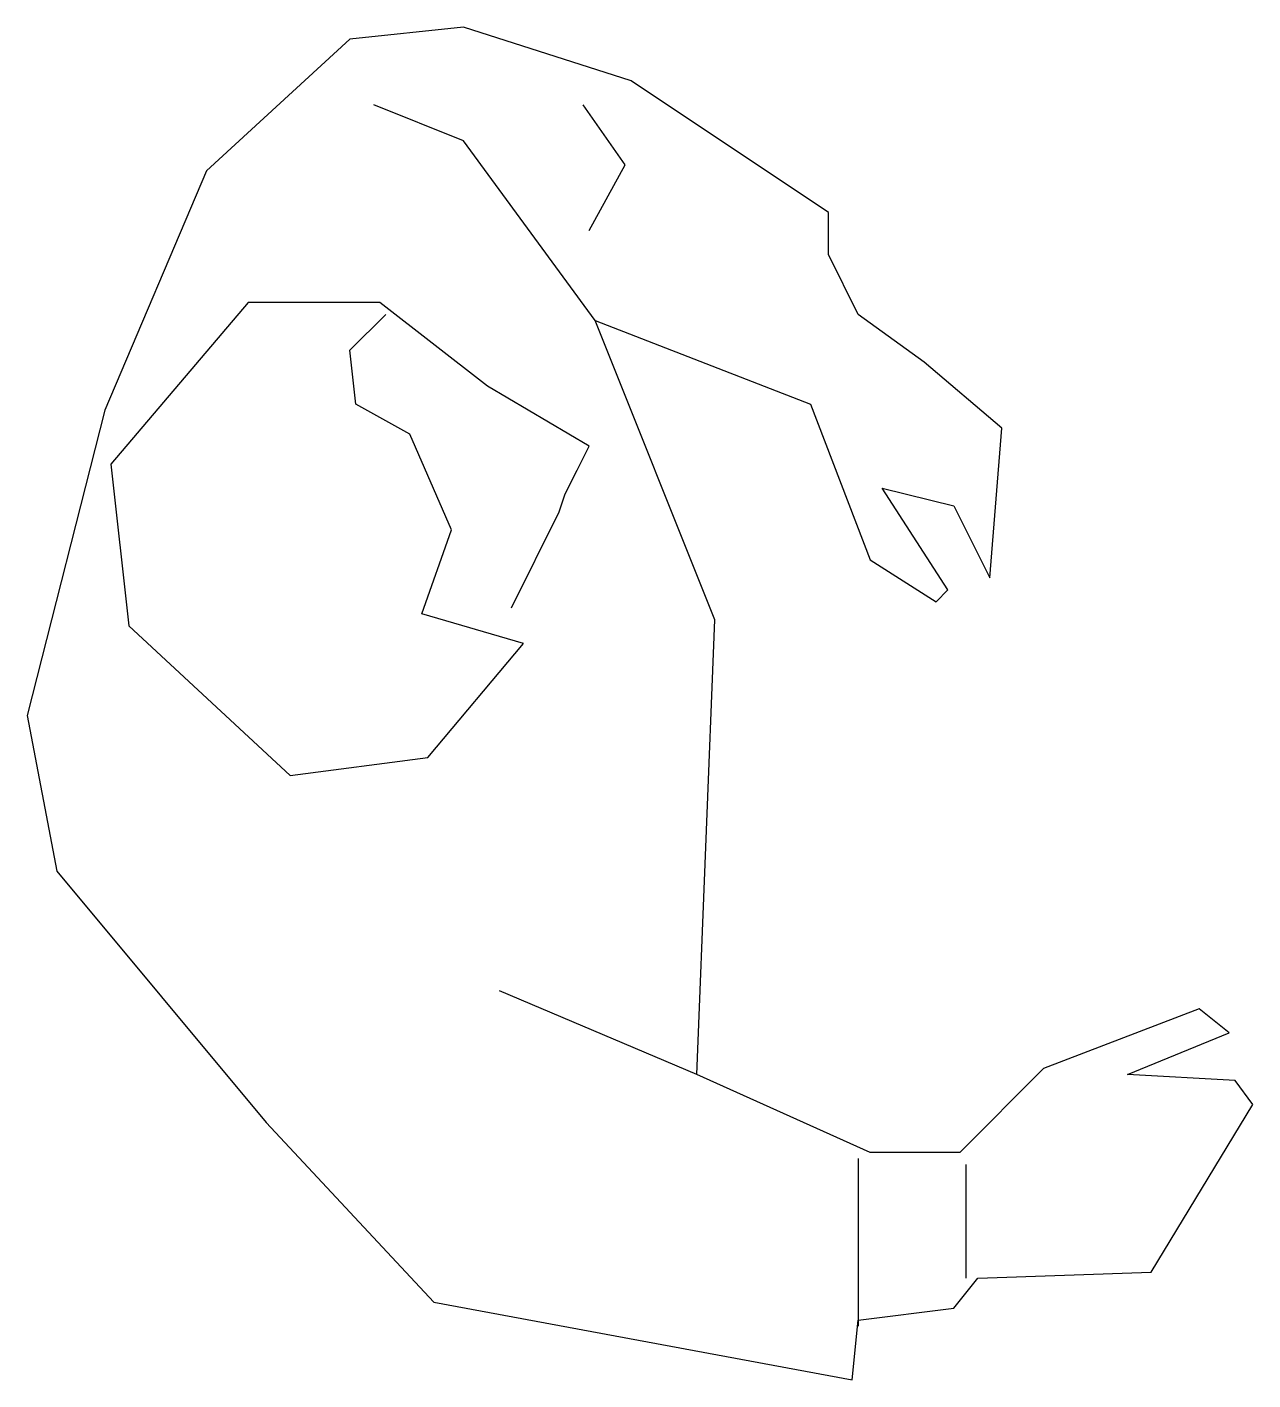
# Model space of a CAD drawing. Extents: x 130.337 to 130.911, y 58.053 to 58.687.
import ezdxf

# ---------------------------------------------------------------- set-up
doc = ezdxf.new("R2010")
doc.units = 0
doc.layers.get('0').update_dxf_attribs({"linetype": 'CONTINUOUS'})

msp = doc.modelspace()

# ---------------------------------------------------------------- linework, layer by layer
msp.add_lwpolyline([(130.65039, 58.19631), (130.6588, 58.40946), (130.60275, 58.54969), (130.70364, 58.51043), (130.73167, 58.43751), (130.76249, 58.41788), (130.7681, 58.42348), (130.73727, 58.47116), (130.7709, 58.46275), (130.78772, 58.42909), (130.79332, 58.49921), (130.75689, 58.53006), (130.72606, 58.5525), (130.71205, 58.58054), (130.71205, 58.60017), (130.61957, 58.66187), (130.5411, 58.68712), (130.48785, 58.68151), (130.42059, 58.61981), (130.37295, 58.50762), (130.33652, 58.36459), (130.35053, 58.29167), (130.44862, 58.17388), (130.52708, 58.08974), (130.72326, 58.05328), (130.72606, 58.08133), (130.7709, 58.08694), (130.78211, 58.10096), (130.86338, 58.10376), (130.91103, 58.18229), (130.90262, 58.19351), (130.85217, 58.19631), (130.89982, 58.21595), (130.8858, 58.22716), (130.81294, 58.19912), (130.7737, 58.15985), (130.73167, 58.15985)], close=True)
for points in [[(130.60275, 58.54969), (130.5411, 58.63383), (130.49906, 58.65066)], [(130.59995, 58.59176), (130.61676, 58.62261), (130.59715, 58.65066)], [(130.56352, 58.41507), (130.58594, 58.45994), (130.58874, 58.46836), (130.59434, 58.47958), (130.59995, 58.49079), (130.55231, 58.51884), (130.50186, 58.5581), (130.44021, 58.5581), (130.37575, 58.48238), (130.38416, 58.40666), (130.45983, 58.33654), (130.52428, 58.34496), (130.56912, 58.39824), (130.52148, 58.41227), (130.53549, 58.45153), (130.51587, 58.4964), (130.49065, 58.51043), (130.48785, 58.53567), (130.50466, 58.5525)], [(130.65039, 58.19631), (130.55791, 58.23558)], [(130.72606, 58.15705), (130.72606, 58.07852)], [(130.77651, 58.15425), (130.77651, 58.10096)]]:
    msp.add_lwpolyline(points)

doc.saveas('drawing.dxf')
